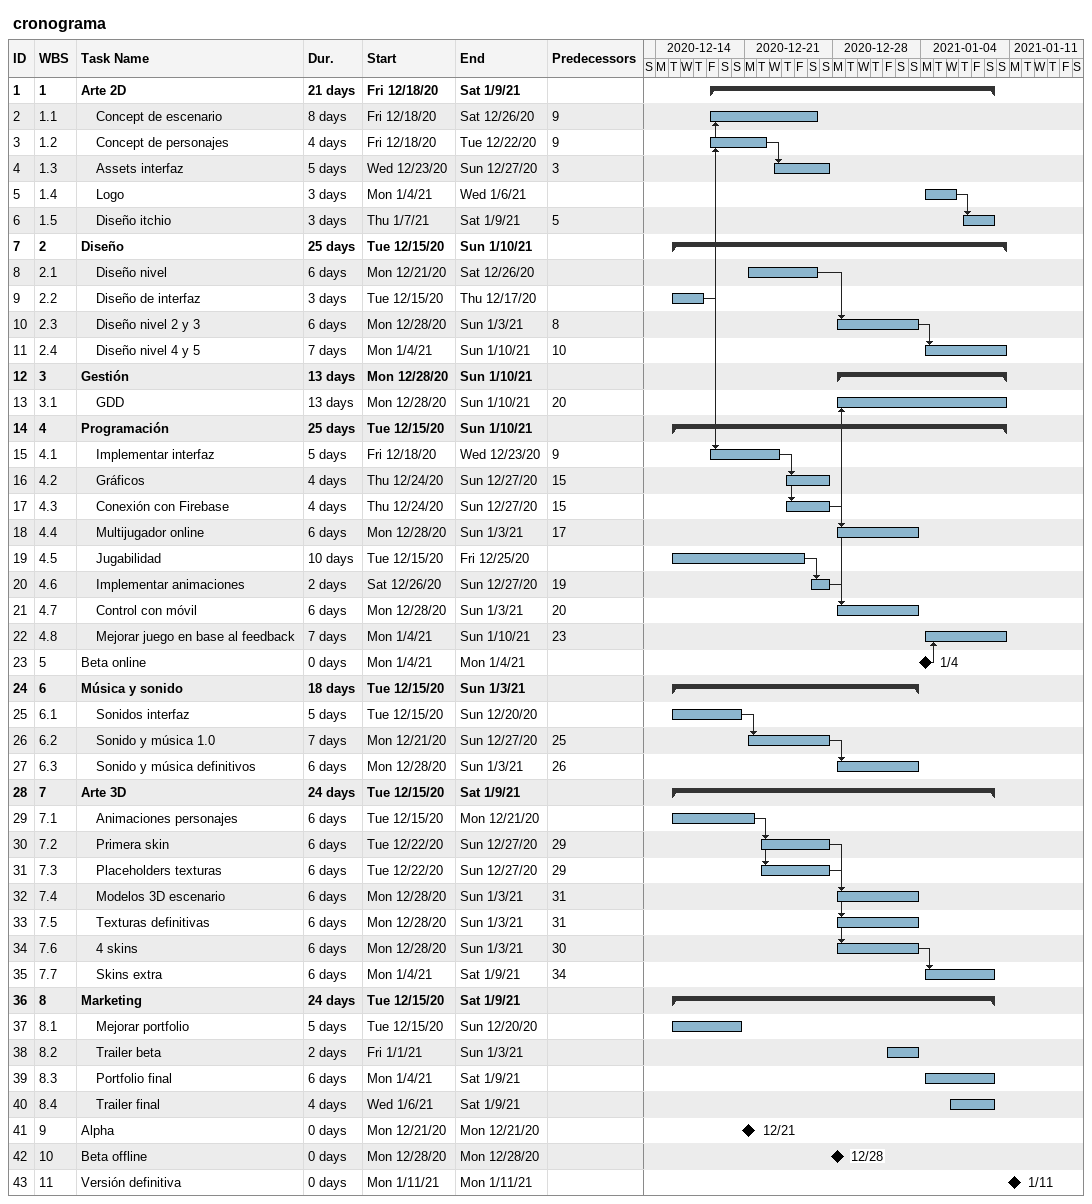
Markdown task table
cronograma

| ID | WBS | Task | Duration | Start | Finish | Predecessors |
|---|---|---|---|---|---|---|
| 1 | 1 | **Arte 2D** | 21d | 2020-12-18 | 2021-01-09 |  |
| 2 | 1.1 | Concept de escenario | 8d | 2020-12-18 | 2020-12-26 | 9 |
| 3 | 1.2 | Concept de personajes | 4d | 2020-12-18 | 2020-12-22 | 9 |
| 4 | 1.3 | Assets interfaz | 5d | 2020-12-23 | 2020-12-27 | 3 |
| 5 | 1.4 | Logo | 3d | 2021-01-04 | 2021-01-06 |  |
| 6 | 1.5 | Diseño itchio | 3d | 2021-01-07 | 2021-01-09 | 5 |
| 7 | 2 | **Diseño** | 25d | 2020-12-15 | 2021-01-10 |  |
| 8 | 2.1 | Diseño nivel | 6d | 2020-12-21 | 2020-12-26 |  |
| 9 | 2.2 | Diseño de interfaz | 3d | 2020-12-15 | 2020-12-17 |  |
| 10 | 2.3 | Diseño nivel 2 y 3 | 6d | 2020-12-28 | 2021-01-03 | 8 |
| 11 | 2.4 | Diseño nivel 4 y 5 | 7d | 2021-01-04 | 2021-01-10 | 10 |
| 12 | 3 | **Gestión** | 13d | 2020-12-28 | 2021-01-10 |  |
| 13 | 3.1 | GDD | 13d | 2020-12-28 | 2021-01-10 | 20 |
| 14 | 4 | **Programación** | 25d | 2020-12-15 | 2021-01-10 |  |
| 15 | 4.1 | Implementar interfaz | 5d | 2020-12-18 | 2020-12-23 | 9 |
| 16 | 4.2 | Gráficos | 4d | 2020-12-24 | 2020-12-27 | 15 |
| 17 | 4.3 | Conexión con Firebase | 4d | 2020-12-24 | 2020-12-27 | 15 |
| 18 | 4.4 | Multijugador online | 6d | 2020-12-28 | 2021-01-03 | 17 |
| 19 | 4.5 | Jugabilidad | 10d | 2020-12-15 | 2020-12-25 |  |
| 20 | 4.6 | Implementar animaciones | 2d | 2020-12-26 | 2020-12-27 | 19 |
| 21 | 4.7 | Control con móvil | 6d | 2020-12-28 | 2021-01-03 | 20 |
| 22 | 4.8 | Mejorar juego en base al feedback | 7d | 2021-01-04 | 2021-01-10 | 23 |
| 23 | 5 | Beta online | 0d | 2021-01-04 | 2021-01-04 |  |
| 24 | 6 | **Música y sonido** | 18d | 2020-12-15 | 2021-01-03 |  |
| 25 | 6.1 | Sonidos interfaz | 5d | 2020-12-15 | 2020-12-20 |  |
| 26 | 6.2 | Sonido y música 1.0 | 7d | 2020-12-21 | 2020-12-27 | 25 |
| 27 | 6.3 | Sonido y música definitivos | 6d | 2020-12-28 | 2021-01-03 | 26 |
| 28 | 7 | **Arte 3D** | 24d | 2020-12-15 | 2021-01-09 |  |
| 29 | 7.1 | Animaciones personajes | 6d | 2020-12-15 | 2020-12-21 |  |
| 30 | 7.2 | Primera skin | 6d | 2020-12-22 | 2020-12-27 | 29 |
| 31 | 7.3 | Placeholders texturas | 6d | 2020-12-22 | 2020-12-27 | 29 |
| 32 | 7.4 | Modelos 3D escenario | 6d | 2020-12-28 | 2021-01-03 | 31 |
| 33 | 7.5 | Texturas definitivas | 6d | 2020-12-28 | 2021-01-03 | 31 |
| 34 | 7.6 | 4 skins | 6d | 2020-12-28 | 2021-01-03 | 30 |
| 35 | 7.7 | Skins extra | 6d | 2021-01-04 | 2021-01-09 | 34 |
| 36 | 8 | **Marketing** | 24d | 2020-12-15 | 2021-01-09 |  |
| 37 | 8.1 | Mejorar portfolio | 5d | 2020-12-15 | 2020-12-20 |  |
| 38 | 8.2 | Trailer beta | 2d | 2021-01-01 | 2021-01-03 |  |
| 39 | 8.3 | Portfolio final | 6d | 2021-01-04 | 2021-01-09 |  |
| 40 | 8.4 | Trailer final | 4d | 2021-01-06 | 2021-01-09 |  |
| 41 | 9 | Alpha | 0d | 2020-12-21 | 2020-12-21 |  |
| 42 | 10 | Beta offline | 0d | 2020-12-28 | 2020-12-28 |  |
| 43 | 11 | Versión definitiva | 0d | 2021-01-11 | 2021-01-11 |  |
